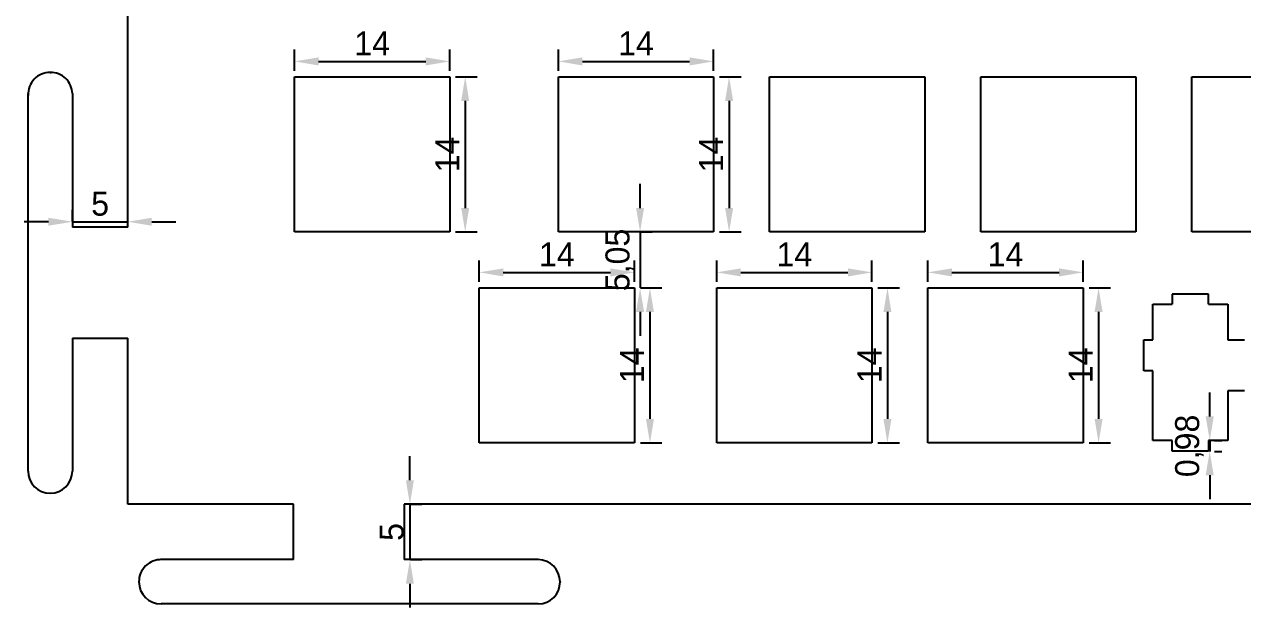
# Model space of a CAD drawing. Header units: millimetres. Extents: x -135 to 124, y -52 to 68.
# Drawn here: x -134.4 to -24.4, y -51.7 to 0.9 of the extents above; entities that cross this region are included whole.
import ezdxf

# ---------------------------------------------------------------- set-up
doc = ezdxf.new("R2010")
doc.units = ezdxf.units.MM
doc.layers.add('Dimensions', color=7, linetype='Continuous')
doc.layers.add('plate_sketch', color=7, linetype='Continuous')
doc.dimstyles.new('ISO-25', dxfattribs={"dimtxt": 2.5, "dimasz": 2.5, "dimexe": 1.25, "dimexo": 0.625, "dimtad": 1, "dimtxsty": 'Standard', "dimcen": 2.5, "dimadec": 0, "dimazin": 0, "dimtfac": 1, "dimtmove": 0, "dimatfit": 3, "dimfxl": 1, "dimarcsym": 0})

# ---------------------------------------------------------------- blocks, each defined once
blk = doc.blocks.new('*D10')
at = {"layer": 'Defpoints', "color": 0}
for p in [(-95.98, -3.82), (-95.98, -17.82), (-94.58, -17.82)]:
    blk.add_point(p, dxfattribs=at)
at = {"layer": 'Dimensions', "color": 140, "lineweight": -2}
for p, q in [((-95.44, -3.82), (-93.49, -3.82)), ((-94.58, -5.99), (-94.58, -15.66)), ((-95.44, -17.82), (-93.49, -17.82))]:
    blk.add_line(p, q, dxfattribs=at)
at = {"layer": 'Dimensions', "color": 140}
for points in [[(-94.22, -5.99), (-94.94, -5.99), (-94.58, -3.82)], [(-94.94, -15.66), (-94.22, -15.66), (-94.58, -17.82)]]:
    blk.add_solid(points, dxfattribs=at)
at = {"layer": 'Dimensions', "color": 140, "insert": (-96.2, -10.82), "char_height": 2.167, "attachment_point": 5, "rotation": 90}
blk.add_mtext('14', dxfattribs=at)
blk = doc.blocks.new('*D11')
at = {"layer": 'Defpoints', "color": 0}
for p in [(-57.88, -22.87), (-57.88, -36.87), (-56.48, -36.87)]:
    blk.add_point(p, dxfattribs=at)
at = {"layer": 'Dimensions', "color": 140, "lineweight": -2}
for p, q in [((-57.34, -22.87), (-55.39, -22.87)), ((-56.48, -25.04), (-56.48, -34.71)), ((-57.34, -36.87), (-55.39, -36.87))]:
    blk.add_line(p, q, dxfattribs=at)
at = {"layer": 'Dimensions', "color": 140}
for points in [[(-56.12, -25.04), (-56.84, -25.04), (-56.48, -22.87)], [(-56.84, -34.71), (-56.12, -34.71), (-56.48, -36.87)]]:
    blk.add_solid(points, dxfattribs=at)
at = {"layer": 'Dimensions', "color": 140, "insert": (-58.1, -29.87), "char_height": 2.167, "attachment_point": 5, "rotation": 90}
blk.add_mtext('14', dxfattribs=at)
blk = doc.blocks.new('*D12')
at = {"layer": 'Defpoints', "color": 0}
for p in [(-79.31, -21.47), (-93.31, -22.87), (-79.31, -22.87)]:
    blk.add_point(p, dxfattribs=at)
at = {"layer": 'Dimensions', "color": 140, "lineweight": -2}
for p, q in [((-93.31, -22.33), (-93.31, -20.39)), ((-79.31, -22.33), (-79.31, -20.39)), ((-91.14, -21.47), (-81.48, -21.47))]:
    blk.add_line(p, q, dxfattribs=at)
at = {"layer": 'Dimensions', "color": 140}
for points in [[(-91.14, -21.11), (-91.14, -21.84), (-93.31, -21.47)], [(-81.48, -21.84), (-81.48, -21.11), (-79.31, -21.47)]]:
    blk.add_solid(points, dxfattribs=at)
at = {"layer": 'Dimensions', "color": 140, "insert": (-86.31, -19.85), "char_height": 2.167, "attachment_point": 5}
blk.add_mtext('14', dxfattribs=at)
blk = doc.blocks.new('*D13')
at = {"layer": 'Defpoints', "color": 0}
for p in [(-95.98, -2.42), (-109.98, -3.82), (-95.98, -3.82)]:
    blk.add_point(p, dxfattribs=at)
at = {"layer": 'Dimensions', "color": 140, "lineweight": -2}
for p, q in [((-109.98, -3.28), (-109.98, -1.34)), ((-95.98, -3.28), (-95.98, -1.34)), ((-107.81, -2.42), (-98.14, -2.42))]:
    blk.add_line(p, q, dxfattribs=at)
at = {"layer": 'Dimensions', "color": 140}
for points in [[(-107.81, -2.06), (-107.81, -2.79), (-109.98, -2.42)], [(-98.14, -2.79), (-98.14, -2.06), (-95.98, -2.42)]]:
    blk.add_solid(points, dxfattribs=at)
at = {"layer": 'Dimensions', "color": 140, "insert": (-102.98, -0.8), "char_height": 2.167, "attachment_point": 5}
blk.add_mtext('14', dxfattribs=at)
blk = doc.blocks.new('*D19')
at = {"layer": 'Defpoints', "color": 0}
for p in [(-130.02, -17.4), (-125.02, -16.9), (-125.02, -17.4)]:
    blk.add_point(p, dxfattribs=at)
at = {"layer": 'Dimensions', "color": 140, "lineweight": -2}
for p, q in [((-130.02, -16.86), (-130.02, -15.82)), ((-125.02, -16.86), (-125.02, -15.82)), ((-132.19, -16.9), (-134.36, -16.9)), ((-130.02, -16.9), (-125.02, -16.9)), ((-122.86, -16.9), (-120.69, -16.9))]:
    blk.add_line(p, q, dxfattribs=at)
at = {"layer": 'Dimensions', "color": 140}
for points in [[(-132.19, -17.26), (-132.19, -16.54), (-130.02, -16.9)], [(-122.86, -16.54), (-122.86, -17.26), (-125.02, -16.9)]]:
    blk.add_solid(points, dxfattribs=at)
at = {"layer": 'Dimensions', "color": 140, "insert": (-127.52, -15.28), "char_height": 2.17, "attachment_point": 5}
blk.add_mtext('5', dxfattribs=at)
blk = doc.blocks.new('*D21')
at = {"layer": 'Defpoints', "color": 0}
for p in [(-72.17, -3.82), (-72.17, -17.82), (-70.77, -17.82)]:
    blk.add_point(p, dxfattribs=at)
at = {"layer": 'Dimensions', "color": 140, "lineweight": -2}
for p, q in [((-71.62, -3.82), (-69.68, -3.82)), ((-70.77, -5.99), (-70.77, -15.66)), ((-71.62, -17.82), (-69.68, -17.82))]:
    blk.add_line(p, q, dxfattribs=at)
at = {"layer": 'Dimensions', "color": 140}
for points in [[(-70.4, -5.99), (-71.13, -5.99), (-70.77, -3.82)], [(-71.13, -15.66), (-70.4, -15.66), (-70.77, -17.82)]]:
    blk.add_solid(points, dxfattribs=at)
at = {"layer": 'Dimensions', "color": 140, "insert": (-72.39, -10.82), "char_height": 2.167, "attachment_point": 5, "rotation": 90}
blk.add_mtext('14', dxfattribs=at)
blk = doc.blocks.new('*D25')
at = {"layer": 'Defpoints', "color": 0}
for p in [(-72.17, -2.42), (-86.17, -3.82), (-72.17, -3.82)]:
    blk.add_point(p, dxfattribs=at)
at = {"layer": 'Dimensions', "color": 140, "lineweight": -2}
for p, q in [((-86.17, -3.28), (-86.17, -1.34)), ((-72.17, -3.28), (-72.17, -1.34)), ((-84, -2.42), (-74.33, -2.42))]:
    blk.add_line(p, q, dxfattribs=at)
at = {"layer": 'Dimensions', "color": 140}
for points in [[(-84, -2.06), (-84, -2.79), (-86.17, -2.42)], [(-74.33, -2.79), (-74.33, -2.06), (-72.17, -2.42)]]:
    blk.add_solid(points, dxfattribs=at)
at = {"layer": 'Dimensions', "color": 140, "insert": (-79.17, -0.8), "char_height": 2.167, "attachment_point": 5}
blk.add_mtext('14', dxfattribs=at)
blk = doc.blocks.new('*D27')
at = {"layer": 'Defpoints', "color": 0}
for p in [(-57.88, -21.47), (-71.88, -22.87), (-57.88, -22.87)]:
    blk.add_point(p, dxfattribs=at)
at = {"layer": 'Dimensions', "color": 140, "lineweight": -2}
for p, q in [((-71.88, -22.33), (-71.88, -20.39)), ((-57.88, -22.33), (-57.88, -20.39)), ((-69.71, -21.47), (-60.04, -21.47))]:
    blk.add_line(p, q, dxfattribs=at)
at = {"layer": 'Dimensions', "color": 140}
for points in [[(-69.71, -21.11), (-69.71, -21.84), (-71.88, -21.47)], [(-60.04, -21.84), (-60.04, -21.11), (-57.88, -21.47)]]:
    blk.add_solid(points, dxfattribs=at)
at = {"layer": 'Dimensions', "color": 140, "insert": (-64.88, -19.85), "char_height": 2.167, "attachment_point": 5}
blk.add_mtext('14', dxfattribs=at)
blk = doc.blocks.new('*D28')
at = {"layer": 'Defpoints', "color": 0}
for p in [(-38.83, -22.87), (-38.83, -36.87), (-37.43, -36.87)]:
    blk.add_point(p, dxfattribs=at)
at = {"layer": 'Dimensions', "color": 140, "lineweight": -2}
for p, q in [((-38.29, -22.87), (-36.34, -22.87)), ((-37.43, -25.04), (-37.43, -34.71)), ((-38.29, -36.87), (-36.34, -36.87))]:
    blk.add_line(p, q, dxfattribs=at)
at = {"layer": 'Dimensions', "color": 140}
for points in [[(-37.07, -25.04), (-37.79, -25.04), (-37.43, -22.87)], [(-37.79, -34.71), (-37.07, -34.71), (-37.43, -36.87)]]:
    blk.add_solid(points, dxfattribs=at)
at = {"layer": 'Dimensions', "color": 140, "insert": (-39.05, -29.87), "char_height": 2.167, "attachment_point": 5, "rotation": 90}
blk.add_mtext('14', dxfattribs=at)
blk = doc.blocks.new('*D30')
at = {"layer": 'Defpoints', "color": 0}
for p in [(-38.83, -21.47), (-52.83, -22.87), (-38.83, -22.87)]:
    blk.add_point(p, dxfattribs=at)
at = {"layer": 'Dimensions', "color": 140, "lineweight": -2}
for p, q in [((-52.83, -22.33), (-52.83, -20.39)), ((-38.83, -22.33), (-38.83, -20.39)), ((-50.66, -21.47), (-40.99, -21.47))]:
    blk.add_line(p, q, dxfattribs=at)
at = {"layer": 'Dimensions', "color": 140}
for points in [[(-50.66, -21.11), (-50.66, -21.84), (-52.83, -21.47)], [(-40.99, -21.84), (-40.99, -21.11), (-38.83, -21.47)]]:
    blk.add_solid(points, dxfattribs=at)
at = {"layer": 'Dimensions', "color": 140, "insert": (-45.83, -19.85), "char_height": 2.167, "attachment_point": 5}
blk.add_mtext('14', dxfattribs=at)
blk = doc.blocks.new('*D35')
at = {"layer": 'Defpoints', "color": 0}
for p in [(-27.5, -36.65), (-27.5, -37.63), (-27.4, -37.63)]:
    blk.add_point(p, dxfattribs=at)
at = {"layer": 'Dimensions', "color": 140, "lineweight": -2}
for p, q in [((-27.4, -34.48), (-27.4, -32.31)), ((-27.4, -36.65), (-27.4, -37.63)), ((-26.96, -36.65), (-26.32, -36.65)), ((-26.96, -37.63), (-26.32, -37.63)), ((-27.4, -39.79), (-27.4, -41.96))]:
    blk.add_line(p, q, dxfattribs=at)
at = {"layer": 'Dimensions', "color": 140}
for points in [[(-27.77, -34.48), (-27.04, -34.48), (-27.4, -36.65)], [(-27.04, -39.79), (-27.77, -39.79), (-27.4, -37.63)]]:
    blk.add_solid(points, dxfattribs=at)
at = {"layer": 'Dimensions', "color": 140, "insert": (-29.24, -37.14), "char_height": 2.167, "attachment_point": 5, "rotation": 90}
blk.add_mtext('0,98', dxfattribs=at)
blk = doc.blocks.new('*D46')
at = {"layer": 'Defpoints', "color": 0}
for p in [(-100.07, -42.41), (-100.07, -47.41), (-99.57, -47.41)]:
    blk.add_point(p, dxfattribs=at)
at = {"layer": 'Dimensions', "color": 140, "lineweight": -2}
for p, q in [((-99.57, -40.24), (-99.57, -38.08)), ((-99.57, -42.41), (-99.57, -47.41)), ((-99.53, -42.41), (-98.49, -42.41)), ((-99.53, -47.41), (-98.49, -47.41)), ((-99.57, -49.58), (-99.57, -51.74))]:
    blk.add_line(p, q, dxfattribs=at)
at = {"layer": 'Dimensions', "color": 140}
for points in [[(-99.93, -40.24), (-99.21, -40.24), (-99.57, -42.41)], [(-99.21, -49.58), (-99.93, -49.58), (-99.57, -47.41)]]:
    blk.add_solid(points, dxfattribs=at)
at = {"layer": 'Dimensions', "color": 140, "insert": (-101.2, -44.91), "char_height": 2.17, "attachment_point": 5, "rotation": 90}
blk.add_mtext('5', dxfattribs=at)
blk = doc.blocks.new('*D51')
at = {"layer": 'Defpoints', "color": 0}
for p in [(-79.31, -22.87), (-79.31, -36.87), (-77.91, -36.87)]:
    blk.add_point(p, dxfattribs=at)
at = {"layer": 'Dimensions', "color": 140, "lineweight": -2}
for p, q in [((-78.77, -22.87), (-76.83, -22.87)), ((-77.91, -25.04), (-77.91, -34.71)), ((-78.77, -36.87), (-76.83, -36.87))]:
    blk.add_line(p, q, dxfattribs=at)
at = {"layer": 'Dimensions', "color": 140}
for points in [[(-77.55, -25.04), (-78.27, -25.04), (-77.91, -22.87)], [(-78.27, -34.71), (-77.55, -34.71), (-77.91, -36.87)]]:
    blk.add_solid(points, dxfattribs=at)
at = {"layer": 'Dimensions', "color": 140, "insert": (-79.53, -29.87), "char_height": 2.167, "attachment_point": 5, "rotation": 90}
blk.add_mtext('14', dxfattribs=at)
blk = doc.blocks.new('*D84')
at = {"layer": 'Defpoints', "color": 0}
for p in [(-79.31, -17.82), (-79.31, -22.87), (-78.8, -22.87)]:
    blk.add_point(p, dxfattribs=at)
at = {"layer": 'Dimensions', "color": 140, "lineweight": -2}
for p, q in [((-78.8, -15.66), (-78.8, -13.49)), ((-78.8, -17.82), (-78.8, -22.87)), ((-78.77, -17.82), (-77.72, -17.82)), ((-78.77, -22.87), (-77.72, -22.87)), ((-78.8, -25.04), (-78.8, -27.21))]:
    blk.add_line(p, q, dxfattribs=at)
at = {"layer": 'Dimensions', "color": 140}
for points in [[(-79.16, -15.66), (-78.44, -15.66), (-78.8, -17.82)], [(-78.44, -25.04), (-79.16, -25.04), (-78.8, -22.87)]]:
    blk.add_solid(points, dxfattribs=at)
at = {"layer": 'Dimensions', "color": 140, "insert": (-80.64, -20.35), "char_height": 2.167, "attachment_point": 5, "rotation": 90}
blk.add_mtext('5,05', dxfattribs=at)

msp = doc.modelspace()

# ---------------------------------------------------------------- linework, layer by layer
at = {"layer": 'plate_sketch'}
for p, q in [((-125.0226, -17.4024, 24.5657), (-125.0226, 33.8462, 24.5657)), ((-132.0226, -3.4106, 24.5657), (-131.9466, -3.4106, 24.5657)), ((-109.9776, -3.8248, 24.5657), (-95.9776, -3.8248, 24.5657)), ((-109.9776, -17.8248, 24.5657), (-109.9776, -3.8248, 24.5657)), ((-95.9776, -3.8248, 24.5657), (-95.9776, -17.8248, 24.5657)), ((-86.1651, -3.8248, 24.5657), (-72.1651, -3.8248, 24.5657)), ((-86.1651, -17.8248, 24.5657), (-86.1651, -3.8248, 24.5657)), ((-72.1651, -3.8248, 24.5657), (-72.1651, -17.8248, 24.5657)), ((-67.1151, -17.8248, 24.5657), (-67.1151, -3.8248, 24.5657)), ((-67.1151, -3.8248, 24.5657), (-53.1151, -3.8248, 24.5657)), ((-53.1151, -3.8248, 24.5657), (-53.1151, -17.8248, 24.5657)), ((-48.0651, -17.8248, 24.5657), (-48.0651, -3.8248, 24.5657)), ((-48.0651, -3.8248, 24.5657), (-34.0651, -3.8248, 24.5657)), ((-34.0651, -3.8248, 24.5657), (-34.0651, -17.8248, 24.5657)), ((-29.0151, -17.8248, 24.5657), (-29.0151, -3.8248, 24.5657)), ((-29.0151, -3.8248, 24.5657), (-15.0151, -3.8248, 24.5657)), ((-134.0226, -39.4106, 24.5657), (-134.0226, -5.3346, 24.5657)), ((-130.0226, -5.3346, 24.5657), (-130.0226, -17.4024, 24.5657)), ((-125.0226, -17.4024, 24.5657), (-130.0226, -17.4024, 24.5657)), ((-95.9776, -17.8248, 24.5657), (-109.9776, -17.8248, 24.5657)), ((-72.1651, -17.8248, 24.5657), (-86.1651, -17.8248, 24.5657)), ((-53.1151, -17.8248, 24.5657), (-67.1151, -17.8248, 24.5657)), ((-34.0651, -17.8248, 24.5657), (-48.0651, -17.8248, 24.5657)), ((-15.0151, -17.8248, 24.5657), (-29.0151, -17.8248, 24.5657)), ((-93.3088, -22.8748, 24.5657), (-79.3088, -22.8748, 24.5657)), ((-93.3088, -36.8748, 24.5657), (-93.3088, -22.8748, 24.5657)), ((-79.3088, -22.8748, 24.5657), (-79.3088, -36.8748, 24.5657)), ((-71.8776, -22.8748, 24.5657), (-57.8776, -22.8748, 24.5657)), ((-71.8776, -36.8748, 24.5657), (-71.8776, -22.8748, 24.5657)), ((-57.8776, -22.8748, 24.5657), (-57.8776, -36.8748, 24.5657)), ((-52.8276, -22.8748, 24.5657), (-38.8276, -22.8748, 24.5657)), ((-52.8276, -36.8748, 24.5657), (-52.8276, -22.8748, 24.5657)), ((-38.8276, -22.8748, 24.5657), (-38.8276, -36.8748, 24.5657)), ((-27.502, -23.4247, 24.5657), (-30.8027, -23.4247, 24.5657)), ((-30.8027, -23.4247, 24.5657), (-30.8027, -24.3452, 24.5657)), ((-27.502, -24.3452, 24.5657), (-27.502, -23.4247, 24.5657)), ((-32.5277, -24.3452, 24.5657), (-30.8027, -24.3452, 24.5657)), ((-32.5277, -27.5753, 24.5657), (-32.5277, -24.3452, 24.5657)), ((-27.502, -24.3452, 24.5657), (-25.7784, -24.3452, 24.5657)), ((-25.7784, -24.3452, 24.5657), (-25.7784, -27.5753, 24.5657)), ((-130.0226, -27.4024, 24.5657), (-125.0226, -27.4024, 24.5657)), ((-130.0226, -27.4024, 24.5657), (-130.0226, -39.4101, 24.5657)), ((-125.0226, -42.4106, 24.5657), (-125.0226, -27.4024, 24.5657)), ((-33.3531, -27.5753, 24.5657), (-32.5277, -27.5753, 24.5657)), ((-33.3531, -30.3755, 24.5657), (-33.3531, -27.5753, 24.5657)), ((-25.7784, -27.5753, 24.5657), (-24.2522, -27.5753, 24.5657)), ((-32.5277, -30.3755, 24.5657), (-33.3531, -30.3755, 24.5657)), ((-32.5277, -36.6456, 24.5657), (-32.5277, -30.3755, 24.5657)), ((-24.2522, -32.1752, 24.5657), (-25.7784, -32.1752, 24.5657)), ((-25.7784, -32.1752, 24.5657), (-25.7784, -36.6456, 24.5657)), ((-79.3088, -36.8748, 24.5657), (-93.3088, -36.8748, 24.5657)), ((-57.8776, -36.8748, 24.5657), (-71.8776, -36.8748, 24.5657)), ((-38.8276, -36.8748, 24.5657), (-52.8276, -36.8748, 24.5657)), ((-30.8027, -36.6456, 24.5657), (-32.5277, -36.6456, 24.5657)), ((-30.8027, -37.6256, 24.5657), (-30.8027, -36.6456, 24.5657)), ((-25.7784, -36.6456, 24.5657), (-27.5027, -36.6456, 24.5657)), ((-27.5027, -36.6456, 24.5657), (-27.5027, -37.6256, 24.5657)), ((-27.5027, -37.6256, 24.5657), (-30.8027, -37.6256, 24.5657)), ((-110.0727, -42.4106, 24.5657), (-125.0226, -42.4106, 24.5657)), ((-110.0727, -47.4106, 24.5657), (-110.0727, -42.4106, 24.5657)), ((-100.0727, -42.4106, 24.5657), (-100.0727, -47.4106, 24.5657)), ((-10.3752, -42.4106, 24.5657), (-100.0727, -42.4106, 24.5657)), ((-110.0727, -47.4106, 24.5657), (-122.075, -47.4106, 24.5657)), ((-87.9885, -47.4106, 24.5657), (-100.0727, -47.4106, 24.5657)), ((-86.0226, -49.4106, 24.5657), (-86.0226, -49.4447, 24.5657)), ((-87.9885, -51.4106, 24.5657), (-122.0219, -51.4106, 24.5657))]:
    msp.add_line(p, q, dxfattribs=at)
for centre, radius, start, end in [((-132.0226, -5.4121, 24.5657), 2.0015, 90, 182.219314), ((-131.9846, -5.3726, 24.5657), 1.9624, 1.109652, 91.109661), ((-132.0226, -39.4106, 24.5657), 2, 180, 270), ((-132.0232, -39.4101, 24.5657), 2.0006, 270.015798, 0.015798), ((-122.0219, -49.4106, 24.5657), 2.0007, 88.4791, 180), ((-88.0229, -49.4106, 24.5657), 2.0003, 360, 89.01468), ((-122.0223, -49.4103, 24.5657), 2.0004, 180.010094, 270.010094), ((-88.0056, -49.4277, 24.5657), 1.983, 270.49266, 0.49266)]:
    msp.add_arc(centre, radius, start, end, dxfattribs=at)

# ---------------------------------------------------------------- dimensions: what is measured, and where the dimension line sits
at = {"layer": 'Dimensions'}
for base, p1, p2, angle, picture, middle in [((-95.9776, -2.4248, 24.5657), (-109.9776, -3.8248, 24.5657), (-95.9776, -3.8248, 24.5657), 0, '*D13', (-102.9776, -2.4248, 24.5657)), ((-72.1651, -2.4248, 24.5657), (-86.1651, -3.8248, 24.5657), (-72.1651, -3.8248, 24.5657), 0, '*D25', (-79.1651, -2.4248, 24.5657)), ((-94.5776, -17.8248, 24.5657), (-95.9776, -3.8248, 24.5657), (-95.9776, -17.8248, 24.5657), 270, '*D10', (-94.5776, -10.8248, 24.5657)), ((-70.7651, -17.8248, 24.5657), (-72.1651, -3.8248, 24.5657), (-72.1651, -17.8248, 24.5657), 270, '*D21', (-70.7651, -10.8248, 24.5657)), ((-125.0226, -16.9024, 24.5657), (-130.0226, -17.4024, 24.5657), (-125.0226, -17.4024, 24.5657), 0, '*D19', (-127.5226, -16.9024, 24.5657)), ((-78.8038, -22.8748, 24.5657), (-79.3088, -17.8248, 24.5657), (-79.3088, -22.8748, 24.5657), 270, '*D84', (-78.8038, -20.3498, 24.5657)), ((-79.3088, -21.4748, 24.5657), (-93.3088, -22.8748, 24.5657), (-79.3088, -22.8748, 24.5657), 0, '*D12', (-86.3088, -21.4748, 24.5657)), ((-57.8776, -21.4748, 24.5657), (-71.8776, -22.8748, 24.5657), (-57.8776, -22.8748, 24.5657), 0, '*D27', (-64.8776, -21.4748, 24.5657)), ((-38.8276, -21.4748, 24.5657), (-52.8276, -22.8748, 24.5657), (-38.8276, -22.8748, 24.5657), 0, '*D30', (-45.8276, -21.4748, 24.5657)), ((-77.9088, -36.8748, 24.5657), (-79.3088, -22.8748, 24.5657), (-79.3088, -36.8748, 24.5657), 270, '*D51', (-77.9088, -29.8748, 24.5657)), ((-56.4776, -36.8748, 24.5657), (-57.8776, -22.8748, 24.5657), (-57.8776, -36.8748, 24.5657), 270, '*D11', (-56.4776, -29.8748, 24.5657)), ((-37.4276, -36.8748, 24.5657), (-38.8276, -22.8748, 24.5657), (-38.8276, -36.8748, 24.5657), 270, '*D28', (-37.4276, -29.8748, 24.5657)), ((-27.4047, -37.6256, 24.5657), (-27.5027, -36.6456, 24.5657), (-27.5027, -37.6256, 24.5657), 270, '*D35', (-27.4047, -37.1356, 24.5657)), ((-99.5727, -47.4106, 24.5657), (-100.0727, -42.4106, 24.5657), (-100.0727, -47.4106, 24.5657), 270, '*D46', (-99.5727, -44.9106, 24.5657))]:
    dim = msp.add_linear_dim(base=base, p1=p1, p2=p2, angle=angle, dimstyle='ISO-25', override={"dimscale": 0.866655, "dimdec": 3, "dimzin": 8, "dimlunit": 2, "dimclrd": 140, "dimclre": 140, "dimclrt": 140}, dxfattribs=at)
    dim.commit()
    dim.dimension.update_dxf_attribs({"geometry": picture, "text_midpoint": middle, "dimtype": 161})

doc.saveas('drawing.dxf')
